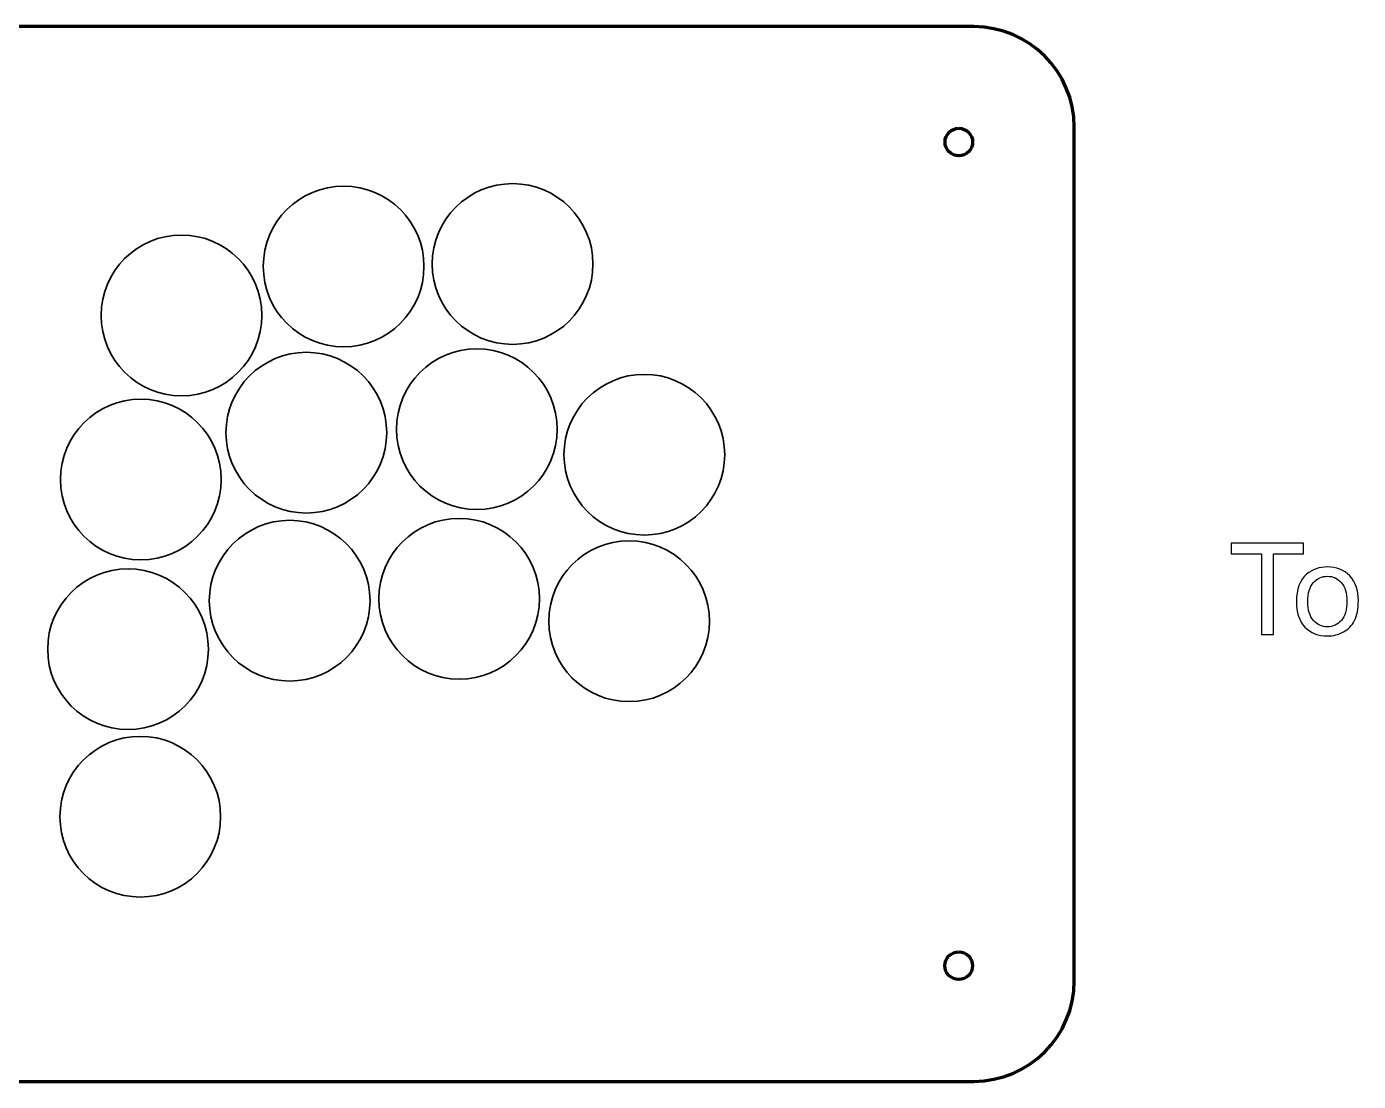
# Model space of a CAD drawing. Header units: millimetres. Extents: x 198 to 2433, y -984 to 145.
# Drawn here: x 1264 to 1529.2, y -789.6 to -579.6 of the extents above; entities that cross this region are included whole.
import ezdxf

# ---------------------------------------------------------------- set-up
doc = ezdxf.new("R2010")
doc.units = ezdxf.units.MM
doc.header["$MEASUREMENT"] = 0
doc.layers.add('Layer 1', color=7, linetype='Continuous')

msp = doc.modelspace()

# ---------------------------------------------------------------- linework, layer by layer
at = {"layer": 'Layer 1', "color": 250, "lineweight": 70}
for centre in [(1449.6171, -602.5798), (1449.5971, -766.5698)]:
    msp.add_ellipse(centre, major_axis=(0, 2.75), ratio=1, dxfattribs=at)
at = {"layer": 'Layer 1', "color": 250, "lineweight": 35}
for centre in [(1327.1326, -627.3388), (1360.7748, -626.8536), (1294.8483, -637.0915), (1353.6478, -659.7564), (1319.708, -660.4391), (1387.0024, -664.8279), (1286.7535, -669.7634), (1316.3921, -693.8912), (1350.1368, -693.5011), (1383.979, -697.9874), (1284.2078, -703.5465), (1286.646, -736.901)]:
    msp.add_ellipse(centre, major_axis=(0, 16), ratio=1, dxfattribs=at)
at = {"layer": 'Layer 1', "color": 250, "lineweight": 70}
msp.add_open_spline([(1132.5995, -579.5953), (1132.5995, -579.5953), (1452.5995, -579.5953), (1452.5995, -579.5953), (1463.5995, -579.5953), (1472.5995, -588.5953), (1472.5995, -599.5952), (1472.5995, -599.5952), (1472.5995, -769.5954), (1472.5995, -769.5954), (1472.5995, -780.5953), (1463.5995, -789.5953), (1452.5995, -789.5953), (1452.5995, -789.5953), (1132.5995, -789.5953), (1132.5995, -789.5953), (1121.5996, -789.5953), (1112.5995, -780.5953), (1112.5995, -769.5954), (1112.5995, -769.5954), (1112.5995, -599.5952), (1112.5995, -599.5952), (1112.5995, -588.5953), (1121.5996, -579.5953), (1132.5995, -579.5953)], degree=3, knots=[0, 0, 0, 0, 0.125, 0.125, 0.125, 0.25, 0.25, 0.25, 0.375, 0.375, 0.375, 0.5, 0.5, 0.5, 0.625, 0.625, 0.625, 0.75, 0.75, 0.75, 0.875, 0.875, 0.875, 1, 1, 1, 1], dxfattribs=at)
at = {"layer": 'Layer 1', "color": 250}
for points, knots in [([(1509.8613, -700.6348), (1509.8613, -700.6348), (1509.8613, -684.582), (1509.8613, -684.582), (1509.8613, -684.582), (1503.8669, -684.582), (1503.8669, -684.582), (1503.8669, -684.582), (1503.8669, -682.4484), (1503.8669, -682.4484), (1503.8669, -682.4484), (1518.2687, -682.4484), (1518.2687, -682.4484), (1518.2687, -682.4484), (1518.2687, -684.582), (1518.2687, -684.582), (1518.2687, -684.582), (1512.2743, -684.582), (1512.2743, -684.582), (1512.2743, -684.582), (1512.2743, -700.6348), (1512.2743, -700.6348), (1512.2743, -700.6348), (1509.8613, -700.6348), (1509.8613, -700.6348)], [0, 0, 0, 0, 0.125, 0.125, 0.125, 0.25, 0.25, 0.25, 0.375, 0.375, 0.375, 0.5, 0.5, 0.5, 0.625, 0.625, 0.625, 0.75, 0.75, 0.75, 0.875, 0.875, 0.875, 1, 1, 1, 1]), ([(1516.8209, -694.0435), (1516.8209, -691.6093), (1517.4982, -689.8059), (1518.8571, -688.6333), (1519.9874, -687.6596), (1521.3717, -687.1728), (1523.0016, -687.1728), (1524.8092, -687.1728), (1526.2909, -687.7655), (1527.4423, -688.9508), (1528.5896, -690.1319), (1529.1653, -691.7702), (1529.1653, -693.8572), (1529.1653, -695.5506), (1528.9113, -696.8798), (1528.4033, -697.8493), (1527.8953, -698.8187), (1527.1545, -699.5722), (1526.1808, -700.1099), (1525.2114, -700.6475), (1524.1488, -700.9142), (1523.0016, -700.9142), (1521.1558, -700.9142), (1519.6657, -700.3258), (1518.5269, -699.1447), (1517.3882, -697.9636), (1516.8209, -696.2618), (1516.8209, -694.0435)], [0, 0, 0, 0, 0.11111111, 0.11111111, 0.11111111, 0.22222222, 0.22222222, 0.22222222, 0.33333333, 0.33333333, 0.33333333, 0.44444444, 0.44444444, 0.44444444, 0.55555556, 0.55555556, 0.55555556, 0.66666667, 0.66666667, 0.66666667, 0.77777778, 0.77777778, 0.77777778, 0.88888889, 0.88888889, 0.88888889, 1, 1, 1, 1]), ([(1519.1069, -694.0477), (1519.1069, -695.7326), (1519.4752, -696.9941), (1520.2118, -697.8281), (1520.9526, -698.6663), (1521.8797, -699.0854), (1523.0016, -699.0854), (1524.1107, -699.0854), (1525.0336, -698.6663), (1525.7744, -697.8239), (1526.511, -696.9814), (1526.8793, -695.6987), (1526.8793, -693.9758), (1526.8793, -692.3502), (1526.5068, -691.1183), (1525.7659, -690.2843), (1525.0251, -689.4461), (1524.1022, -689.027), (1523.0016, -689.027), (1521.8797, -689.027), (1520.9526, -689.4419), (1520.2118, -690.2758), (1519.4752, -691.1098), (1519.1069, -692.3671), (1519.1069, -694.0477)], [0, 0, 0, 0, 0.125, 0.125, 0.125, 0.25, 0.25, 0.25, 0.375, 0.375, 0.375, 0.5, 0.5, 0.5, 0.625, 0.625, 0.625, 0.75, 0.75, 0.75, 0.875, 0.875, 0.875, 1, 1, 1, 1])]:
    msp.add_open_spline(points, degree=3, knots=knots, dxfattribs=at)

doc.saveas('drawing.dxf')
